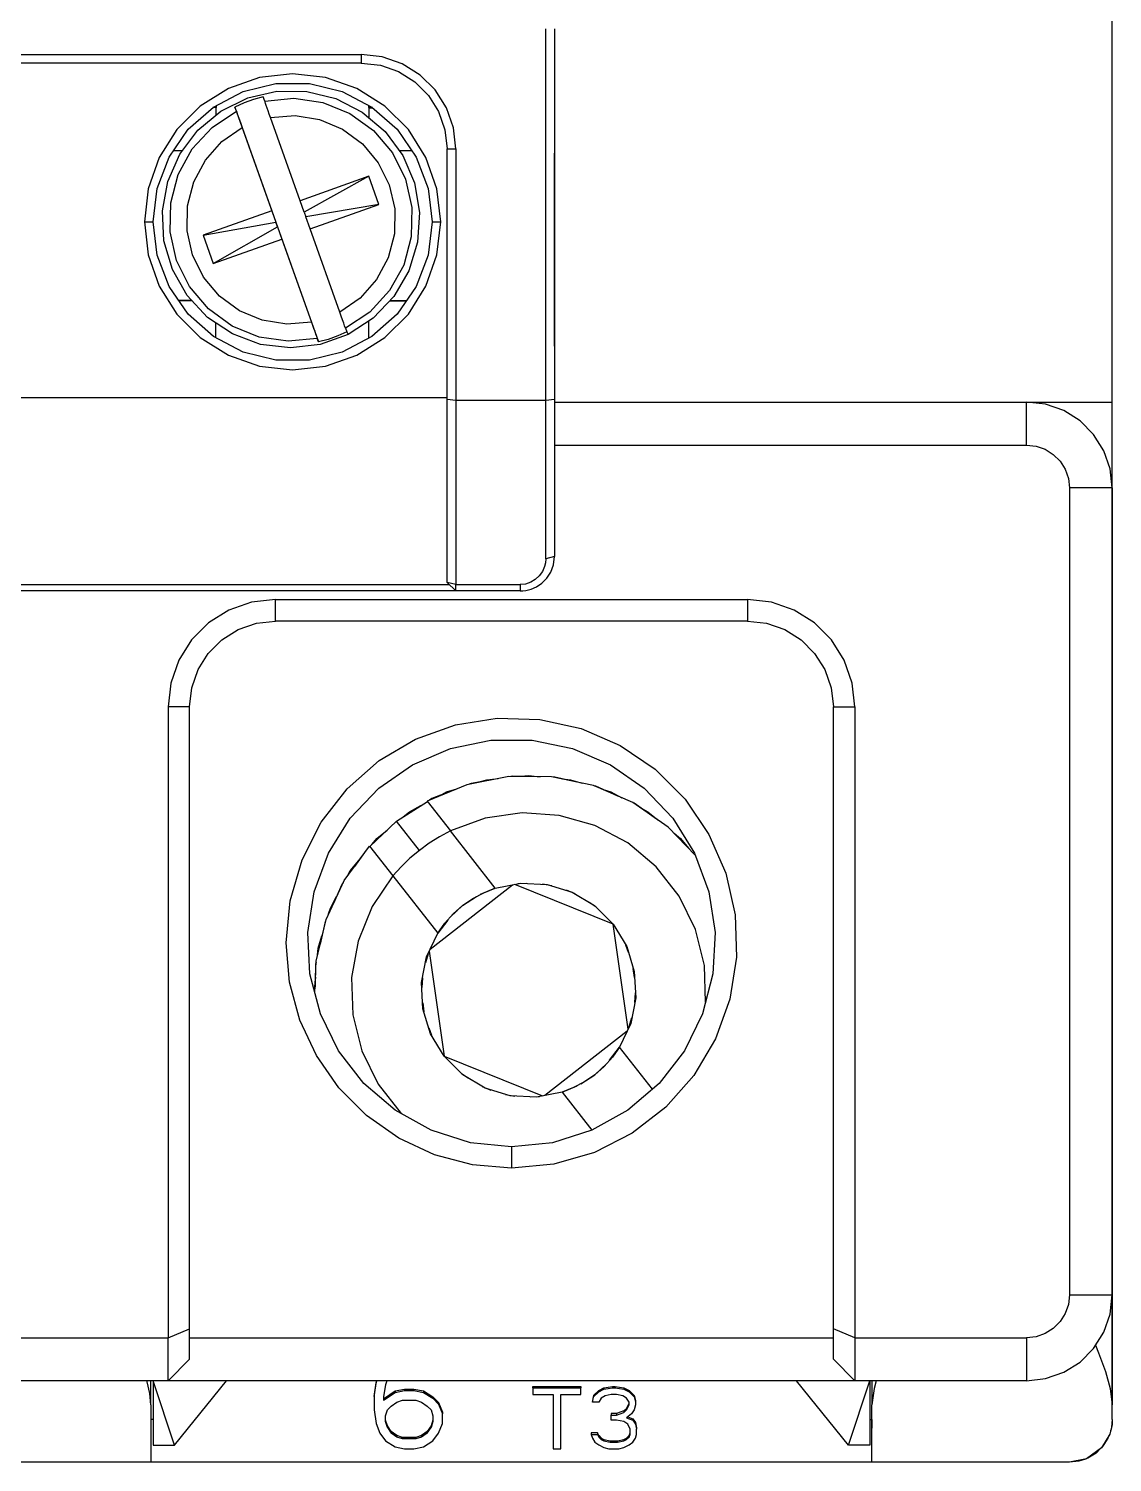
# Model space of a CAD drawing. Header units: millimetres. Extents: x 0 to 70, y 0 to 83.8.
# Drawn here: x 44.75 to 70, y 0 to 33.4 of the extents above; entities that cross this region are included whole.
import ezdxf

# ---------------------------------------------------------------- set-up
doc = ezdxf.new("R2010")
doc.units = ezdxf.units.MM

# ---------------------------------------------------------------- blocks, each defined once
blk = doc.blocks.new('CHINT_3996603e8de656a8bb9d982d1fb2e951_FACE_0')
at = {"color": 141, "linetype": 'Continuous', "true_color": 0x40d9ff}
for p, q in [((56.8, 24.734), (56.8, 33.4)), ((57, 33.4), (57, 24.761)), ((49.117, 31.563), (49.04, 31.563)), ((49.117, 31.563), (49.041, 31.563)), ((49.116, 31.607), (49.117, 31.563)), ((49.117, 31.387), (49.117, 31.563)), ((52.675, 31.56), (52.674, 31.329)), ((52.675, 31.56), (52.676, 31.612)), ((52.763, 31.56), (52.675, 31.56)), ((52.675, 31.559), (52.764, 31.559)), ((49.725, 31.096), (50.415, 29.158)), ((51.074, 29.393), (50.385, 31.331)), ((48.128, 30.564), (48.336, 30.564)), ((53.383, 30.559), (53.675, 30.559)), ((57, 26), (57, 30.5)), ((52.676, 29.963), (51.074, 29.393)), ((52.676, 29.963), (51.17, 29.128)), ((52.911, 29.303), (52.676, 29.963)), ((51.17, 29.128), (51.074, 29.393)), ((50.415, 29.158), (48.813, 28.589)), ((50.415, 29.158), (50.511, 28.893)), ((51.17, 29.128), (51.211, 29.015)), ((52.911, 29.303), (51.211, 29.015)), ((51.309, 28.734), (52.911, 29.303)), ((47.45, 28.9), (47.65, 28.9)), ((48.813, 28.589), (50.511, 28.893)), ((49.048, 27.929), (50.551, 28.78)), ((50.551, 28.78), (50.511, 28.893)), ((50.551, 28.78), (50.649, 28.499)), ((51.309, 28.734), (51.211, 29.015)), ((51.998, 26.796), (51.309, 28.734)), ((54.15, 28.9), (54.35, 28.9)), ((48.813, 28.589), (49.048, 27.929)), ((49.048, 27.929), (50.649, 28.499)), ((50.649, 28.499), (51.339, 26.561)), ((48.555, 27.064), (48.247, 27.064)), ((48.555, 27.063), (48.247, 27.063)), ((53.549, 27.059), (53.163, 27.059)), ((53.163, 27.059), (53.549, 27.058)), ((49.112, 26.195), (49.112, 26.545)), ((52.67, 26.584), (52.669, 26.185)), ((54.5, 24.8), (37, 24.8)), ((54.7, 24.734), (54.5, 24.761)), ((54.5, 20.5), (54.5, 24.761)), ((54.7, 24.734), (54.7, 20.448)), ((56.8, 24.734), (54.7, 24.734)), ((57, 24.761), (56.8, 24.734)), ((57, 24.7), (68, 24.7)), ((68, 24.7), (70, 24.7)), ((70, 22.7), (70, 24.7)), ((70, 22.7), (70, 3.9)), ((36.948, 20.448), (54.552, 20.448)), ((54.7, 20.3), (54.5, 20.5)), ((54.7, 20.448), (54.5, 20.5)), ((54.7, 20.3), (54.7, 20.448)), ((54.7, 20.3), (36.8, 20.3)), ((53.32, 14.939), (54.041, 15.396)), ((54.725, 15.692), (54.725, 15.691)), ((52.702, 14.349), (53.32, 14.939)), ((53.853, 14.256), (53.32, 14.939)), ((55.621, 13.376), (54.577, 14.71)), ((52.246, 13.75), (52.228, 13.75)), ((53.238, 13.663), (54.282, 12.328)), ((54.108, 11.956), (56.025, 13.455)), ((55.623, 13.376), (55.269, 13.225)), ((56.36, 13.486), (56.146, 13.479)), ((56.938, 13.43), (56.719, 13.468)), ((57.481, 13.245), (57.281, 13.326)), ((57.966, 12.943), (57.813, 13.046)), ((54.725, 12.85), (54.725, 12.843)), ((54.513, 12.634), (54.281, 12.326)), ((58.726, 11.878), (58.663, 12.051)), ((54.056, 11.844), (53.996, 11.638)), ((58.869, 11.295), (58.839, 11.508)), ((51.43, 11.303), (51.401, 11.009)), ((53.928, 11.285), (53.912, 11.063)), ((53.916, 11.134), (53.917, 11.134)), ((53.931, 10.705), (53.961, 10.492)), ((58.872, 10.715), (58.888, 10.937)), ((58.744, 10.156), (58.804, 10.362)), ((54.074, 10.122), (54.137, 9.949)), ((58.692, 10.044), (56.775, 8.545)), ((58.287, 9.366), (58.519, 9.674)), ((59.284, 8.691), (58.518, 9.672)), ((54.834, 9.057), (54.987, 8.954)), ((58.083, 9.164), (58.083, 9.157)), ((55.319, 8.755), (55.519, 8.674)), ((57.177, 8.624), (57.531, 8.775)), ((55.862, 8.57), (56.081, 8.532)), ((56.44, 8.514), (56.654, 8.521)), ((57.179, 8.624), (57.874, 7.735)), ((56, 7.35), (56, 6.85)), ((70, 3.9), (70, 1.342)), ((43, 2.9), (48, 2.9)), ((48, 1.9), (48, 2.9)), ((48.5, 2.9), (63.5, 2.9)), ((64, 2.9), (64, 1.9)), ((48, 1.9), (43, 1.9)), ((47.6, 1.342), (47.6, 1.9)), ((64, 1.9), (48, 1.9)), ((48.15, 0.4), (49.362, 1.9)), ((52.8, 1.537), (52.844, 1.853)), ((52.844, 1.853), (52.863, 1.9)), ((53.286, 1.662), (53.507, 1.708)), ((53.507, 1.708), (53.728, 1.708)), ((53.507, 1.708), (53.507, 1.672)), ((53.507, 1.672), (53.728, 1.672)), ((53.728, 1.708), (53.949, 1.662)), ((53.728, 1.708), (53.728, 1.672)), ((53.728, 1.672), (53.949, 1.627)), ((56.5, 1.732), (57.619, 1.732)), ((58.032, 1.677), (58.15, 1.738)), ((58.032, 1.642), (58.15, 1.702)), ((58.032, 1.677), (58.032, 1.642)), ((58.15, 1.738), (58.356, 1.768)), ((58.15, 1.738), (58.15, 1.702)), ((58.15, 1.702), (58.356, 1.732)), ((58.356, 1.768), (58.415, 1.768)), ((58.356, 1.768), (58.356, 1.732)), ((58.356, 1.732), (58.415, 1.732)), ((58.415, 1.768), (58.621, 1.738)), ((58.415, 1.768), (58.415, 1.732)), ((58.415, 1.732), (58.621, 1.702)), ((58.621, 1.738), (58.739, 1.677)), ((58.621, 1.738), (58.621, 1.702)), ((58.621, 1.702), (58.739, 1.642)), ((58.739, 1.677), (58.739, 1.642)), ((63.85, 0.4), (62.638, 1.9)), ((64.4, 1.9), (64.4, 1.342)), ((53.021, 1.482), (53.286, 1.662)), ((53.949, 1.662), (54.17, 1.527)), ((53.949, 1.662), (53.949, 1.627)), ((53.949, 1.627), (54.17, 1.492)), ((54.17, 1.492), (54.17, 1.527)), ((54.17, 1.492), (54.302, 1.356)), ((54.302, 1.356), (54.391, 1.131)), ((57.885, 1.401), (57.914, 1.522)), ((57.914, 1.522), (58.032, 1.642)), ((58.68, 1.256), (58.739, 1.377)), ((58.739, 1.642), (58.857, 1.522)), ((58.857, 1.522), (58.886, 1.401)), ((58.326, 1.101), (58.444, 1.101)), ((58.444, 1.101), (58.621, 1.161)), ((58.621, 1.196), (58.68, 1.256)), ((58.621, 1.196), (58.621, 1.161)), ((58.71, 1.063), (58.827, 1.016)), ((53.109, 0.85), (53.065, 0.985)), ((53.198, 0.715), (53.109, 0.85)), ((53.198, 0.679), (53.198, 0.715)), ((53.33, 0.624), (53.198, 0.715)), ((53.33, 0.589), (53.198, 0.679)), ((54.037, 0.715), (53.905, 0.624)), ((54.037, 0.679), (53.905, 0.589)), ((54.126, 0.85), (54.037, 0.715)), ((54.037, 0.679), (54.037, 0.715)), ((54.17, 0.985), (54.126, 0.85)), ((58.739, 0.624), (58.768, 0.685)), ((58.886, 0.89), (58.916, 0.77)), ((53.33, 0.589), (53.33, 0.624)), ((53.463, 0.579), (53.33, 0.624)), ((53.463, 0.544), (53.33, 0.589)), ((53.463, 0.544), (53.463, 0.579)), ((53.772, 0.579), (53.463, 0.579)), ((53.772, 0.544), (53.463, 0.544)), ((53.905, 0.624), (53.772, 0.579)), ((53.905, 0.589), (53.772, 0.544)), ((53.772, 0.544), (53.772, 0.579)), ((53.905, 0.589), (53.905, 0.624)), ((57.855, 0.649), (58.002, 0.649)), ((58.002, 0.649), (58.032, 0.589)), ((58.032, 0.624), (58.091, 0.564)), ((58.032, 0.624), (58.032, 0.589)), ((58.032, 0.589), (58.091, 0.529)), ((58.091, 0.564), (58.15, 0.534)), ((58.091, 0.564), (58.091, 0.529)), ((58.091, 0.529), (58.15, 0.499)), ((58.15, 0.534), (58.297, 0.504)), ((58.15, 0.534), (58.15, 0.499)), ((58.15, 0.499), (58.297, 0.469)), ((58.297, 0.504), (58.474, 0.504)), ((58.297, 0.504), (58.297, 0.469)), ((58.297, 0.469), (58.474, 0.469)), ((58.474, 0.504), (58.621, 0.534)), ((58.474, 0.504), (58.474, 0.469)), ((58.474, 0.469), (58.621, 0.499)), ((58.621, 0.534), (58.68, 0.564)), ((58.621, 0.534), (58.621, 0.499)), ((58.621, 0.499), (58.68, 0.529)), ((58.68, 0.564), (58.739, 0.624)), ((58.68, 0.564), (58.68, 0.529)), ((64.4, 0), (47.6, 0))]:
    blk.add_line(p, q, dxfattribs=at)
for points in [[(70, 24.7), (70, 45), (70, 54.2)], [(52.5, 32.6), (39, 32.6), (39, 32.8), (52.5, 32.8), (52.5, 32.6)], [(54.7, 30.6), (54.645, 31.09), (54.482, 31.555), (54.22, 31.972), (53.872, 32.32), (53.455, 32.582), (52.99, 32.745), (52.5, 32.8)], [(52.5, 32.6), (52.945, 32.55), (53.368, 32.402), (53.747, 32.164), (54.064, 31.847), (54.302, 31.468), (54.45, 31.045), (54.5, 30.6)], [(54.35, 28.9), (54.264, 29.668), (54.008, 30.397), (53.597, 31.051), (53.051, 31.597), (52.397, 32.008), (51.668, 32.264), (50.9, 32.35), (50.132, 32.264), (49.403, 32.008), (48.749, 31.597), (48.203, 31.051), (47.792, 30.397), (47.536, 29.668), (47.45, 28.9)], [(47.65, 28.9), (47.744, 29.678), (48.022, 30.41), (48.467, 31.055), (49.054, 31.575), (49.748, 31.939), (50.508, 32.126), (51.292, 32.126), (52.052, 31.939), (52.746, 31.575), (53.333, 31.055), (53.778, 30.41), (54.056, 29.678), (54.15, 28.9)], [(52.196, 26.275), (51.54, 26.039), (50.847, 25.961), (50.155, 26.045), (49.501, 26.287), (48.92, 26.673), (48.444, 27.182), (48.099, 27.788), (47.902, 28.457), (47.866, 29.153), (47.991, 29.839), (48.271, 30.478), (48.691, 31.034), (49.229, 31.479), (49.854, 31.788), (50.532, 31.943), (51.228, 31.938), (51.904, 31.774), (52.524, 31.457), (53.054, 31.007), (53.466, 30.447), (53.738, 29.806), (53.855, 29.121), (53.812, 28.426), (53.609, 27.761), (53.259, 27.16), (52.779, 26.656), (52.196, 26.275)], [(50.25, 31.712), (50.217, 31.809), (49.991, 31.749), (49.77, 31.67), (49.557, 31.575)], [(50.25, 31.712), (50.927, 31.778), (51.601, 31.681), (52.232, 31.425), (52.784, 31.026), (53.225, 30.507), (53.528, 29.897), (53.678, 29.233), (53.664, 28.552), (53.489, 27.894), (53.161, 27.297), (52.7, 26.796), (52.133, 26.419)], [(51.473, 26.185), (50.796, 26.118), (50.122, 26.216), (49.491, 26.472), (48.939, 26.871), (48.498, 27.39), (48.195, 27.999), (48.045, 28.664), (48.059, 29.345), (48.234, 30.002), (48.562, 30.599), (49.023, 31.101), (49.59, 31.477)], [(49.59, 31.477), (49.557, 31.575), (51.504, 26.102), (51.473, 26.185)], [(49.59, 31.477), (49.597, 31.457), (49.612, 31.415), (49.634, 31.353), (49.661, 31.276), (49.692, 31.189), (49.725, 31.096)], [(50.385, 31.331), (50.37, 31.371), (50.356, 31.411), (50.331, 31.483), (50.307, 31.55), (50.287, 31.608), (50.27, 31.655), (50.257, 31.692), (50.25, 31.712)], [(51.339, 26.561), (50.764, 26.516), (50.194, 26.607), (49.662, 26.83), (49.198, 27.172), (48.827, 27.614), (48.57, 28.131), (48.443, 28.693), (48.451, 29.27), (48.595, 29.829), (48.867, 30.337), (49.251, 30.768), (49.725, 31.096)], [(50.385, 31.331), (50.96, 31.376), (51.529, 31.285), (52.061, 31.062), (52.526, 30.72), (52.897, 30.278), (53.153, 29.761), (53.281, 29.199), (53.272, 28.622), (53.128, 28.063), (52.857, 27.554), (52.473, 27.124), (51.998, 26.796)], [(54.5, 24.761), (54.5, 30.6), (54.7, 30.6), (54.7, 24.734)], [(47.45, 28.9), (47.536, 28.132), (47.792, 27.403), (48.203, 26.749), (48.749, 26.203), (49.403, 25.792), (50.132, 25.536), (50.9, 25.45), (51.668, 25.536), (52.397, 25.792), (53.051, 26.203), (53.597, 26.749), (54.008, 27.403), (54.264, 28.132), (54.35, 28.9)], [(54.15, 28.9), (54.056, 28.122), (53.778, 27.39), (53.333, 26.745), (52.746, 26.225), (52.052, 25.861), (51.292, 25.674), (50.508, 25.674), (49.748, 25.861), (49.054, 26.225), (48.467, 26.745), (48.022, 27.39), (47.744, 28.122), (47.65, 28.9)], [(52.133, 26.419), (52.126, 26.438), (52.111, 26.479), (52.09, 26.54), (52.062, 26.616), (52.031, 26.703), (51.998, 26.796)], [(51.339, 26.561), (51.364, 26.491), (51.388, 26.424), (51.414, 26.35), (51.437, 26.286), (51.455, 26.235), (51.468, 26.201), (51.473, 26.185)], [(52.133, 26.419), (52.164, 26.336), (52.196, 26.275)], [(52.164, 26.336), (51.951, 26.241), (51.73, 26.162), (51.504, 26.102)], [(57, 24.761), (57, 21.1), (56.8, 21.048), (56.8, 24.734)], [(57, 23.7), (68, 23.7), (68, 24.7)], [(70, 22.7), (69.95, 23.145), (69.802, 23.568), (69.564, 23.947), (69.247, 24.264), (68.868, 24.502), (68.445, 24.65), (68, 24.7)], [(70, 1), (70, 1.11), (70, 24.7)], [(68, 23.7), (68.223, 23.675), (68.434, 23.601), (68.623, 23.482), (68.782, 23.323), (68.901, 23.134), (68.975, 22.923), (69, 22.7)], [(70, 22.7), (69, 22.7), (69, 3.9), (70, 3.9)], [(56.2, 20.3), (56.265, 20.303), (56.334, 20.311), (56.458, 20.343), (56.584, 20.398), (56.707, 20.481), (56.82, 20.596), (56.913, 20.74), (56.977, 20.91), (57, 21.1)], [(56.8, 21.048), (56.794, 20.957), (56.773, 20.869), (56.722, 20.753), (56.648, 20.651), (56.555, 20.566), (56.447, 20.502), (56.328, 20.461), (56.2, 20.448)], [(54.7, 20.448), (56.2, 20.448), (56.2, 20.3), (54.7, 20.3)], [(50.5, 20.1), (49.944, 20.037), (49.415, 19.852), (48.941, 19.555), (48.545, 19.159), (48.248, 18.685), (48.063, 18.156), (48, 17.6)], [(61.5, 19.6), (50.5, 19.6), (50.5, 20.1), (61.5, 20.1), (61.5, 19.6)], [(64, 17.6), (63.937, 18.156), (63.752, 18.685), (63.455, 19.159), (63.059, 19.555), (62.585, 19.852), (62.056, 20.037), (61.5, 20.1)], [(48.5, 17.6), (48.55, 18.045), (48.698, 18.468), (48.936, 18.847), (49.253, 19.164), (49.632, 19.402), (50.055, 19.55), (50.5, 19.6)], [(61.5, 19.6), (61.945, 19.55), (62.368, 19.402), (62.747, 19.164), (63.064, 18.847), (63.302, 18.468), (63.45, 18.045), (63.5, 17.6)], [(48, 2.9), (48.5, 3.107), (48.5, 17.6), (48, 17.6), (48, 2.9)], [(64, 2.9), (63.5, 3.107), (63.5, 17.6), (64, 17.6), (64, 2.9)], [(56, 6.85), (55.088, 6.93), (54.204, 7.167), (53.375, 7.553), (52.625, 8.078), (51.978, 8.725), (51.453, 9.475), (51.067, 10.304), (50.83, 11.188), (50.75, 12.1), (50.843, 13.084), (51.119, 14.033), (51.567, 14.913), (52.173, 15.694), (52.914, 16.347), (53.765, 16.85), (54.694, 17.185), (55.67, 17.34), (56.658, 17.309), (57.622, 17.093), (58.529, 16.701), (59.346, 16.145), (60.045, 15.446), (60.601, 14.629), (60.993, 13.722), (61.209, 12.758), (61.24, 11.77), (61.085, 10.794), (60.75, 9.865), (60.247, 9.014), (59.594, 8.273), (58.813, 7.667), (57.933, 7.219), (56.984, 6.943), (56, 6.85)], [(56, 7.35), (55.044, 7.447), (54.127, 7.735), (53.286, 8.201), (52.557, 8.827), (51.969, 9.587), (51.546, 10.45), (51.305, 11.381), (51.256, 12.341), (51.402, 13.291), (51.735, 14.192), (52.244, 15.008), (52.906, 15.704), (53.695, 16.253), (54.578, 16.632), (55.519, 16.826), (56.481, 16.826), (57.422, 16.632), (58.305, 16.253), (59.094, 15.704), (59.756, 15.008), (60.265, 14.192), (60.598, 13.291), (60.744, 12.341), (60.695, 11.381), (60.454, 10.45), (60.031, 9.587), (59.443, 8.827), (58.714, 8.201), (57.873, 7.735), (56.956, 7.447), (56, 7.35)], [(60.285, 14.136), (59.648, 14.801), (58.828, 15.371), (57.912, 15.766), (56.935, 15.971), (55.936, 15.978), (54.956, 15.787), (54.034, 15.405), (54.577, 14.71)], [(55.538, 15.901), (55.062, 15.818), (55.01, 15.798)], [(55.246, 15.85), (55.425, 15.904), (55.687, 15.93)], [(56.53, 15.974), (56.027, 15.986), (55.982, 15.978)], [(56.214, 15.982), (56.4, 16), (56.672, 15.973)], [(57.521, 15.848), (57.007, 15.963), (56.97, 15.964)], [(57.189, 15.922), (57.375, 15.904), (57.646, 15.822)], [(58.479, 15.521), (57.964, 15.749), (57.937, 15.755)], [(54.584, 15.633), (54.147, 15.464), (54.093, 15.429)], [(54.322, 15.531), (54.487, 15.619), (54.73, 15.693)], [(58.135, 15.674), (58.313, 15.619), (58.571, 15.482)], [(53.478, 15.039), (53.622, 15.157), (53.891, 15.301)], [(60.523, 10.717), (60.494, 11.574), (60.285, 12.414), (59.905, 13.192), (59.372, 13.874), (58.708, 14.43), (57.943, 14.835), (57.111, 15.072), (56.247, 15.131), (55.39, 15.009), (54.577, 14.71)], [(59.381, 14.987), (58.86, 15.353), (58.843, 15.36)], [(59.013, 15.245), (59.178, 15.157), (59.411, 14.966)], [(52.746, 14.391), (52.864, 14.536), (53.1, 14.729)], [(54.577, 14.71), (54.326, 14.576), (54.084, 14.424), (53.853, 14.256)], [(60.285, 14.136), (59.662, 14.789), (59.655, 14.795)], [(59.791, 14.654), (59.936, 14.536), (60.129, 14.3)], [(51.419, 10.938), (51.446, 11.679), (51.68, 12.65), (52.102, 13.555), (52.695, 14.358), (53.238, 13.663)], [(52.657, 14.307), (52.611, 14.262), (52.341, 13.879)], [(53.853, 14.256), (53.635, 14.073), (53.429, 13.875), (53.238, 13.663)], [(52.18, 13.66), (52.243, 13.778), (52.436, 14.013)], [(52.079, 13.505), (52.047, 13.46), (51.851, 13.017)], [(53.238, 13.663), (52.753, 12.946), (52.427, 12.144), (52.276, 11.292), (52.306, 10.426), (52.515, 9.586), (52.895, 8.808), (53.428, 8.126), (53.441, 8.116)], [(54.86, 12.969), (55.097, 13.134), (55.352, 13.27), (55.621, 13.376)], [(55.621, 13.376), (56.22, 13.494), (56.83, 13.463), (57.414, 13.285), (57.937, 12.971), (58.369, 12.54)], [(58.715, 10.092), (58.369, 12.54), (56.076, 13.465)], [(51.739, 12.777), (51.781, 12.913), (51.924, 13.182)], [(54.577, 12.705), (54.86, 12.969), (55.185, 13.18)], [(54.282, 12.328), (54.45, 12.564), (54.643, 12.778), (54.86, 12.969)], [(51.669, 12.606), (51.651, 12.564), (51.541, 12.073)], [(58.369, 12.54), (58.684, 12.017), (58.862, 11.433), (58.894, 10.824), (58.777, 10.224), (58.518, 9.672)], [(51.481, 11.824), (51.496, 11.975), (51.584, 12.267)], [(54.431, 9.46), (54.116, 9.983), (53.938, 10.567), (53.906, 11.176), (54.023, 11.776), (54.282, 12.328)], [(54.085, 11.908), (54.431, 9.46), (56.724, 8.535)], [(51.445, 11.643), (51.437, 11.607), (51.425, 11.08)], [(53.912, 11.063), (53.919, 11.187), (53.921, 11.194)], [(58.892, 10.866), (58.889, 10.813), (58.876, 10.768)], [(57.179, 8.624), (56.58, 8.506), (55.97, 8.537), (55.386, 8.715), (54.863, 9.029), (54.431, 9.46)], [(58.518, 9.672), (58.35, 9.436), (58.157, 9.222), (57.94, 9.031)], [(57.94, 9.031), (57.703, 8.866), (57.448, 8.73), (57.179, 8.624)], [(57.615, 8.82), (57.94, 9.031), (58.223, 9.295)], [(68, 1.9), (68.445, 1.95), (68.868, 2.098), (69.247, 2.336), (69.564, 2.653), (69.802, 3.032), (69.95, 3.455), (70, 3.9)], [(69, 3.9), (68.975, 3.677), (68.901, 3.466), (68.782, 3.277), (68.623, 3.118), (68.434, 2.999), (68.223, 2.925), (68, 2.9)], [(48, 1.9), (48.5, 2.4), (48.5, 3.107)], [(64, 1.9), (63.5, 2.4), (63.5, 3.107)], [(64, 2.9), (68, 2.9), (68, 1.9), (64, 1.9)], [(69.61, 2.727), (69.679, 2.554), (69.841, 2.114), (69.952, 1.721), (70, 1.342)], [(47.6, 1.342), (47.575, 1.605), (47.513, 1.878), (47.505, 1.9)], [(48.15, 0.4), (47.65, 1.9), (47.65, 0.4), (48.15, 0.4)], [(52.844, 1.888), (52.8, 1.572), (52.8, 1.537)], [(52.849, 1.9), (52.844, 1.888), (52.844, 1.853)], [(53.095, 1.9), (53.065, 1.808), (53.021, 1.537), (53.021, 1.447), (53.286, 1.627)], [(53.286, 1.662), (53.286, 1.627), (53.507, 1.672)], [(56.5, 1.732), (56.5, 1.768), (57.619, 1.768), (57.619, 1.732)], [(56.5, 1.732), (56.5, 1.582), (56.971, 1.582), (56.971, 0.318), (57.148, 0.318), (57.148, 1.582), (57.619, 1.582), (57.619, 1.732)], [(58.032, 1.677), (57.914, 1.557), (57.914, 1.522)], [(58.739, 1.677), (58.857, 1.557), (58.857, 1.522)], [(63.85, 0.4), (64.35, 1.9), (64.35, 0.4), (63.85, 0.4)], [(64.499, 1.9), (64.448, 1.721), (64.4, 1.342)], [(47.6, 1.342), (47.6, 0.782), (47.6, 0.357), (47.6, 0.091), (47.6, 0)], [(52.8, 1.537), (52.8, 1.221), (52.844, 0.905), (52.933, 0.679), (53.065, 0.499), (53.286, 0.363), (53.507, 0.318), (53.728, 0.318), (53.949, 0.363), (54.17, 0.499), (54.302, 0.679), (54.391, 0.905), (54.391, 1.131)], [(53.109, 0.815), (53.065, 0.95), (53.065, 1.085), (53.109, 1.221), (53.198, 1.311), (53.33, 1.401), (53.463, 1.447), (53.772, 1.447), (53.905, 1.401), (54.037, 1.311), (54.126, 1.221), (54.17, 1.085), (54.17, 0.95), (54.126, 0.815)], [(54.17, 1.527), (54.302, 1.392), (54.302, 1.356)], [(54.302, 1.392), (54.391, 1.166), (54.391, 1.131)], [(58.68, 1.221), (58.739, 1.341), (58.739, 1.401), (58.68, 1.492), (58.592, 1.552), (58.444, 1.582), (58.326, 1.582), (58.179, 1.552), (58.091, 1.492), (58.032, 1.401), (57.885, 1.401)], [(57.914, 1.557), (57.885, 1.437), (57.885, 1.401)], [(58.886, 1.401), (58.886, 1.341), (58.857, 1.221), (58.798, 1.131), (58.68, 1.04), (58.827, 0.98)], [(58.857, 1.557), (58.886, 1.437), (58.886, 1.401)], [(64.4, 0), (64.4, 0.091), (64.4, 0.357), (64.4, 0.782), (64.4, 1.342)], [(70, 1.11), (70, 1.224), (70, 1.342)], [(58.444, 1.136), (58.326, 1.136), (58.326, 1.101)], [(58.739, 0.589), (58.768, 0.649), (58.768, 0.77), (58.709, 0.89), (58.621, 0.95), (58.444, 0.98), (58.326, 0.98), (58.326, 1.101)], [(58.621, 1.196), (58.444, 1.136), (58.444, 1.101)], [(58.68, 1.256), (58.68, 1.221), (58.621, 1.161)], [(58.827, 1.016), (58.886, 0.925), (58.886, 0.89)], [(58.827, 1.016), (58.827, 0.98), (58.886, 0.89)], [(47.65, 1), (47.6, 1), (47.6, 0.799)], [(53.109, 0.85), (53.109, 0.815), (53.198, 0.679)], [(54.037, 0.679), (54.126, 0.815), (54.126, 0.85)], [(57.855, 0.649), (57.885, 0.559), (57.943, 0.469), (58.032, 0.408), (58.15, 0.348), (58.268, 0.318), (58.503, 0.318), (58.621, 0.348), (58.739, 0.408), (58.827, 0.469), (58.886, 0.559), (58.916, 0.649), (58.916, 0.77)], [(58.002, 0.685), (57.855, 0.685), (57.855, 0.649)], [(58.032, 0.624), (58.002, 0.685), (58.002, 0.649)], [(58.886, 0.925), (58.916, 0.805), (58.916, 0.77)], [(64.35, 1), (64.4, 1), (64.4, 0.799)], [(70, 1), (69.983, 0.819), (69.939, 0.655), (69.748, 0.337), (69.398, 0.082), (69, 0)], [(69.979, 0.803), (69.974, 0.773), (69.961, 0.736)], [(70, 1), (69.993, 0.886), (69.985, 0.838)], [(58.739, 0.624), (58.739, 0.589), (58.68, 0.529)], [(69.922, 0.628), (69.899, 0.562), (69.78, 0.374), (69.757, 0.352)], [(47.6, 0), (46.8, 0), (44.2, 0), (43.5, 0)], [(69, 0), (65.2, 0), (64.4, 0)], [(69.371, 0.077), (69.222, 0.025), (69, 0)], [(69.726, 0.32), (69.622, 0.217), (69.432, 0.098), (69.408, 0.09)]]:
    blk.add_lwpolyline(points, dxfattribs=at)
blk = doc.blocks.new('CHINT_3996603e8de656a8bb9d982d1fb2e951')
at = {"color": 141, "true_color": 0x40d9ff}
blk.add_blockref('CHINT_3996603e8de656a8bb9d982d1fb2e951_FACE_0', (0, 0), dxfattribs=at)

msp = doc.modelspace()

# ---------------------------------------------------------------- block references
at = {"color": 141, "true_color": 0x40d9ff}
msp.add_blockref('CHINT_3996603e8de656a8bb9d982d1fb2e951', (0, 0), dxfattribs=at)

doc.saveas('drawing.dxf')
